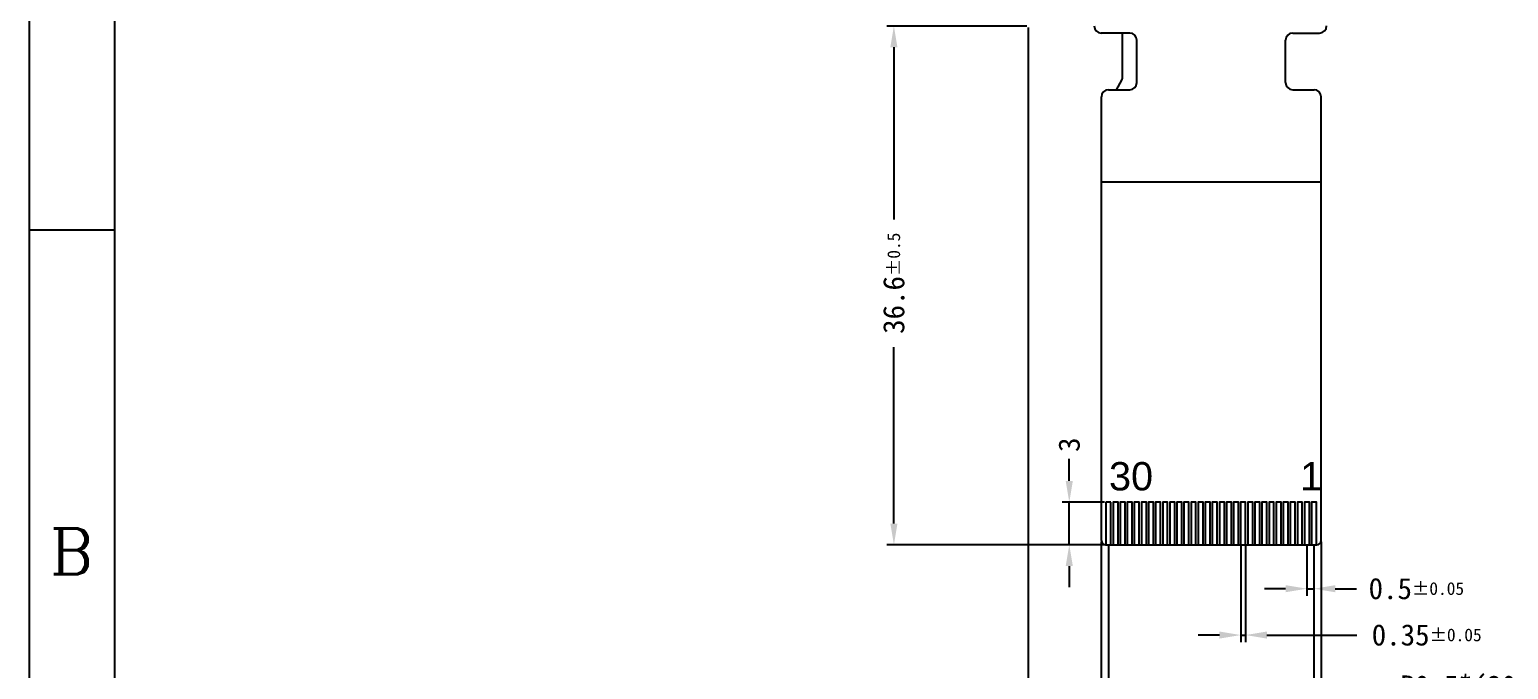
# Model space of a CAD drawing. Header units: millimetres. Extents: x 3292 to 3567, y 1909 to 2104.
# Drawn here: x 3291.9 to 3396.2, y 1975.6 to 2020.7 of the extents above; entities that cross this region are included whole.
import ezdxf

# ---------------------------------------------------------------- set-up
doc = ezdxf.new("R2010")
doc.units = ezdxf.units.MM
for name, color, linetype in [('1-标准图框', 40, 'Continuous'), ('2-BL-FPC', 2, 'Continuous'), ('3-LCD-FPC', 40, 'Continuous')]:
    doc.layers.add(name, color=color, linetype=linetype)
doc.styles.add('ROMANC', font='romanc.shx', dxfattribs={"bigfont": 'gbcbig.shx'})
doc.styles.get("Standard").update_dxf_attribs({"font": 'arial.ttf'})
doc.styles.add('仿宋', font='')
doc.styles.get('仿宋').set_extended_font_data('仿宋_GB2312')
doc.dimstyles.new('_A1.5-公差0.05', dxfattribs={"dimtxt": 1.5, "dimasz": 1.5, "dimexe": 0.5, "dimexo": 0.1, "dimgap": 0.5, "dimtad": 0, "dimdsep": 46, "dimtxsty": '仿宋', "dimcen": 1.5, "dimclrd": 7, "dimclre": 7, "dimclrt": 7, "dimadec": 0, "dimazin": 2, "dimtol": 1, "dimtp": 0.05, "dimtm": 0.05, "dimtfac": 0.6, "dimtmove": 0, "dimatfit": 3, "dimfxl": 1, "dimtolj": 1, "dimarcsym": 0})
doc.dimstyles.new('_A1.5-公差0.5', dxfattribs={"dimtxt": 1.5, "dimasz": 1.5, "dimexe": 0.5, "dimexo": 0.1, "dimgap": 0.5, "dimtad": 0, "dimdsep": 46, "dimtxsty": '仿宋', "dimcen": 1.5, "dimclrd": 7, "dimclre": 7, "dimclrt": 7, "dimadec": 0, "dimazin": 2, "dimtol": 1, "dimtp": 0.5, "dimtm": 0.5, "dimtfac": 0.6, "dimtmove": 0, "dimatfit": 3, "dimfxl": 1, "dimtolj": 1, "dimarcsym": 0})
doc.dimstyles.new('_A1.5-无公差2', dxfattribs={"dimtxt": 1.5, "dimasz": 1.5, "dimexe": 0.5, "dimexo": 0.1, "dimgap": 0.5, "dimtad": 0, "dimdsep": 46, "dimtxsty": '仿宋', "dimcen": 1.5, "dimclrd": 7, "dimclre": 7, "dimclrt": 7, "dimadec": 0, "dimazin": 2, "dimtp": 0.05, "dimtm": 0.05, "dimtfac": 0.6, "dimtmove": 0, "dimatfit": 3, "dimfxl": 1, "dimtolj": 1, "dimarcsym": 0})

# ---------------------------------------------------------------- blocks, each defined once
blk = doc.blocks.new('*D262')
at = {"layer": '3-LCD-FPC', "color": 7, "lineweight": -2, "transparency": 16777216}
for p, q in [((3362.26, 2020.99), (3352.38, 2020.99)), ((3352.88, 2019.49), (3352.88, 2007.34)), ((3352.88, 1985.89), (3352.88, 1998.34)), ((3367.71, 1984.39), (3352.38, 1984.39))]:
    blk.add_line(p, q, dxfattribs=at)
at = {"layer": '3-LCD-FPC', "color": 7, "transparency": 16777216}
for points in [[(3352.63, 2019.49), (3353.13, 2019.49), (3352.88, 2020.99)], [(3352.63, 1985.89), (3353.13, 1985.89), (3352.88, 1984.39)]]:
    blk.add_solid(points, dxfattribs=at)
at = {"layer": 'Defpoints', "color": 0, "transparency": 16777216}
for p in [(3362.36, 2020.99), (3352.88, 1984.39), (3367.81, 1984.39)]:
    blk.add_point(p, dxfattribs=at)
at = {"layer": '3-LCD-FPC', "color": 7, "transparency": 16777216, "insert": (3352.88, 2002.84), "char_height": 1.5, "attachment_point": 5, "rotation": 90, "style": '仿宋'}
blk.add_mtext('\\A1;36.6{\\H0.9;±0.5}', dxfattribs=at)
blk = doc.blocks.new('*D274')
at = {"layer": '3-LCD-FPC', "color": 7, "lineweight": -2, "transparency": 16777216}
for p, q in [((3365.25, 1988.89), (3365.25, 1990.45)), ((3367.74, 1987.39), (3364.75, 1987.39)), ((3365.25, 1984.39), (3365.25, 1987.39)), ((3367.74, 1984.39), (3364.75, 1984.39)), ((3365.25, 1982.89), (3365.25, 1981.39))]:
    blk.add_line(p, q, dxfattribs=at)
at = {"layer": '3-LCD-FPC', "color": 7, "transparency": 16777216}
for points in [[(3365, 1988.89), (3365.5, 1988.89), (3365.25, 1987.39)], [(3365, 1982.89), (3365.5, 1982.89), (3365.25, 1984.39)]]:
    blk.add_solid(points, dxfattribs=at)
at = {"layer": 'Defpoints', "color": 0, "transparency": 16777216}
for p in [(3365.25, 1987.39), (3367.84, 1987.39), (3367.84, 1984.39)]:
    blk.add_point(p, dxfattribs=at)
at = {"layer": '3-LCD-FPC', "color": 7, "transparency": 16777216, "insert": (3365.25, 1991.45), "char_height": 1.5, "attachment_point": 5, "rotation": 90, "style": '仿宋'}
blk.add_mtext('\\A1;3', dxfattribs=at)
blk = doc.blocks.new('*D275')
at = {"layer": '3-LCD-FPC', "color": 7, "lineweight": -2, "transparency": 16777216}
for p, q in [((3368.01, 1984.29), (3368.01, 1973.72)), ((3382.51, 1984.29), (3382.51, 1973.72)), ((3369.51, 1974.22), (3381.01, 1974.22)), ((3382.51, 1974.22), (3385.85, 1974.22))]:
    blk.add_line(p, q, dxfattribs=at)
at = {"layer": '3-LCD-FPC', "color": 7, "transparency": 16777216}
for points in [[(3369.51, 1974.47), (3369.51, 1973.97), (3368.01, 1974.22)], [(3381.01, 1974.47), (3381.01, 1973.97), (3382.51, 1974.22)]]:
    blk.add_solid(points, dxfattribs=at)
at = {"layer": 'Defpoints', "color": 0, "transparency": 16777216}
for p in [(3368.01, 1984.39), (3382.51, 1984.39), (3382.51, 1974.22)]:
    blk.add_point(p, dxfattribs=at)
at = {"layer": '3-LCD-FPC', "color": 7, "transparency": 16777216, "insert": (3398.6, 1974.22), "char_height": 1.5, "attachment_point": 5, "style": '仿宋'}
blk.add_mtext('\\A1;P0.5*(30-1)=14.5{\\H0.9;±0.05}', dxfattribs=at)
blk = doc.blocks.new('*D276')
at = {"layer": '3-LCD-FPC', "color": 7, "lineweight": -2, "transparency": 16777216}
for p, q in [((3382.01, 1984.29), (3382.01, 1980.79)), ((3382.51, 1984.29), (3382.51, 1980.79)), ((3380.51, 1981.29), (3379.01, 1981.29)), ((3382.01, 1981.29), (3382.51, 1981.29)), ((3384.01, 1981.29), (3385.51, 1981.29))]:
    blk.add_line(p, q, dxfattribs=at)
at = {"layer": '3-LCD-FPC', "color": 7, "transparency": 16777216}
for points in [[(3380.51, 1981.54), (3380.51, 1981.04), (3382.01, 1981.29)], [(3384.01, 1981.54), (3384.01, 1981.04), (3382.51, 1981.29)]]:
    blk.add_solid(points, dxfattribs=at)
at = {"layer": 'Defpoints', "color": 0, "transparency": 16777216}
for p in [(3382.01, 1984.39), (3382.51, 1984.39), (3382.01, 1981.29)]:
    blk.add_point(p, dxfattribs=at)
at = {"layer": '3-LCD-FPC', "color": 7, "transparency": 16777216, "insert": (3389.73, 1981.29), "char_height": 1.5, "attachment_point": 5, "style": '仿宋'}
blk.add_mtext('\\A1;0.5{\\H0.9;±0.05}', dxfattribs=at)
blk = doc.blocks.new('*D277')
at = {"layer": '3-LCD-FPC', "color": 7, "lineweight": -2, "transparency": 16777216}
for p, q in [((3377.34, 1984.29), (3377.34, 1977.52)), ((3377.69, 1984.29), (3377.69, 1977.52)), ((3375.84, 1978.02), (3374.34, 1978.02)), ((3377.34, 1978.02), (3377.69, 1978.02)), ((3379.19, 1978.02), (3385.53, 1978.02))]:
    blk.add_line(p, q, dxfattribs=at)
at = {"layer": '3-LCD-FPC', "color": 7, "transparency": 16777216}
for points in [[(3375.84, 1978.27), (3375.84, 1977.77), (3377.34, 1978.02)], [(3379.19, 1978.27), (3379.19, 1977.77), (3377.69, 1978.02)]]:
    blk.add_solid(points, dxfattribs=at)
at = {"layer": 'Defpoints', "color": 0, "transparency": 16777216}
for p in [(3377.34, 1984.39), (3377.69, 1984.39), (3377.69, 1978.02)]:
    blk.add_point(p, dxfattribs=at)
at = {"layer": '3-LCD-FPC', "color": 7, "transparency": 16777216, "insert": (3390.46, 1978.02), "char_height": 1.5, "attachment_point": 5, "style": '仿宋'}
blk.add_mtext('\\A1;0.35{\\H0.9;±0.05}', dxfattribs=at)
blk = doc.blocks.new('*D278')
at = {"layer": '3-LCD-FPC', "color": 7, "lineweight": -2, "transparency": 16777216}
for p, q in [((3367.51, 1984.59), (3367.51, 1970.14)), ((3383.01, 1984.59), (3383.01, 1970.14)), ((3369.01, 1970.64), (3372.62, 1970.64)), ((3381.51, 1970.64), (3377.91, 1970.64))]:
    blk.add_line(p, q, dxfattribs=at)
at = {"layer": '3-LCD-FPC', "color": 7, "transparency": 16777216}
for points in [[(3369.01, 1970.89), (3369.01, 1970.39), (3367.51, 1970.64)], [(3381.51, 1970.89), (3381.51, 1970.39), (3383.01, 1970.64)]]:
    blk.add_solid(points, dxfattribs=at)
at = {"layer": 'Defpoints', "color": 0, "transparency": 16777216}
for p in [(3367.51, 1984.69), (3383.01, 1984.69), (3383.01, 1970.64)]:
    blk.add_point(p, dxfattribs=at)
at = {"layer": '3-LCD-FPC', "color": 7, "transparency": 16777216, "insert": (3375.26, 1970.64), "char_height": 1.5, "attachment_point": 5, "style": '仿宋'}
blk.add_mtext('\\A1;15.5', dxfattribs=at)
blk = doc.blocks.new('*D279')
at = {"layer": '3-LCD-FPC', "color": 7, "lineweight": -2, "transparency": 16777216}
for p, q in [((3362.36, 2020.89), (3362.36, 1970.14)), ((3367.51, 1984.59), (3367.51, 1970.14)), ((3362.36, 1970.64), (3360.86, 1970.64)), ((3366.01, 1970.64), (3363.86, 1970.64))]:
    blk.add_line(p, q, dxfattribs=at)
at = {"layer": '3-LCD-FPC', "color": 7, "transparency": 16777216}
for points in [[(3363.86, 1970.89), (3363.86, 1970.39), (3362.36, 1970.64)], [(3366.01, 1970.89), (3366.01, 1970.39), (3367.51, 1970.64)]]:
    blk.add_solid(points, dxfattribs=at)
at = {"layer": 'Defpoints', "color": 0, "transparency": 16777216}
for p in [(3362.36, 2020.99), (3367.51, 1984.69), (3362.36, 1970.64)]:
    blk.add_point(p, dxfattribs=at)
at = {"layer": '3-LCD-FPC', "color": 7, "transparency": 16777216, "insert": (3356.51, 1970.64), "char_height": 1.5, "attachment_point": 5, "style": '仿宋'}
blk.add_mtext('\\A1;5.15{\\H0.9;±0.5}', dxfattribs=at)

msp = doc.modelspace()

# ---------------------------------------------------------------- linework, layer by layer
at = {"color": 40}
for p, q in [((3368.691, 2016.496), (3368.691, 2016.496)), ((3367.513, 2009.996), (3383.013, 2009.996))]:
    msp.add_line(p, q, dxfattribs=at)
at = {"layer": '1-标准图框', "color": 7}
msp.add_line((3297.939, 2006.591), (3291.914, 2006.591), dxfattribs=at)
for points in [[(3291.914, 2103.919), (3567.215, 2103.919), (3567.215, 1909.262), (3291.914, 1909.262)], [(3297.939, 2097.894), (3561.19, 2097.894), (3561.19, 1915.287), (3297.939, 1915.287)]]:
    msp.add_lwpolyline(points, close=True, dxfattribs=at)
at = {"layer": '2-BL-FPC'}
for p, q in [((3369.012, 2017.416), (3369.012, 2020.496)), ((3368.581, 2016.496), (3368.951, 2017.177))]:
    msp.add_line(p, q, dxfattribs=at)
msp.add_arc((3368.512, 2017.416), 0.5, 331.45207, 0, dxfattribs=at)
at = {"layer": '3-LCD-FPC', "color": 40}
for p, q in [((3369.513, 2020.496), (3367.508, 2020.496)), ((3370.013, 2016.996), (3370.013, 2019.996)), ((3380.513, 2016.996), (3380.513, 2019.996)), ((3381.013, 2020.496), (3382.898, 2020.496)), ((3368.013, 2016.496), (3369.513, 2016.496)), ((3369.513, 2016.496), (3369.513, 2016.496)), ((3381.013, 2016.496), (3381.013, 2016.496)), ((3381.013, 2016.496), (3382.513, 2016.496)), ((3367.513, 1984.686), (3367.513, 2015.996)), ((3383.013, 1984.686), (3383.013, 2015.996)), ((3368.188, 1987.386), (3367.838, 1987.386)), ((3367.838, 1987.386), (3367.838, 1984.386)), ((3368.188, 1984.386), (3368.188, 1987.386)), ((3367.813, 1984.386), (3382.713, 1984.386)), ((3367.838, 1984.386), (3368.188, 1984.386))]:
    msp.add_line(p, q, dxfattribs=at)
for points in [[(3368.338, 1984.386), (3368.688, 1984.386), (3368.688, 1987.386), (3368.338, 1987.386)], [(3368.838, 1984.386), (3369.188, 1984.386), (3369.188, 1987.386), (3368.838, 1987.386)], [(3369.338, 1984.386), (3369.688, 1984.386), (3369.688, 1987.386), (3369.338, 1987.386)], [(3369.838, 1984.386), (3370.188, 1984.386), (3370.188, 1987.386), (3369.838, 1987.386)], [(3370.338, 1984.386), (3370.688, 1984.386), (3370.688, 1987.386), (3370.338, 1987.386)], [(3370.838, 1984.386), (3371.188, 1984.386), (3371.188, 1987.386), (3370.838, 1987.386)], [(3371.338, 1984.386), (3371.688, 1984.386), (3371.688, 1987.386), (3371.338, 1987.386)], [(3371.838, 1984.386), (3372.188, 1984.386), (3372.188, 1987.386), (3371.838, 1987.386)], [(3372.338, 1984.386), (3372.688, 1984.386), (3372.688, 1987.386), (3372.338, 1987.386)], [(3372.838, 1984.386), (3373.188, 1984.386), (3373.188, 1987.386), (3372.838, 1987.386)], [(3373.338, 1984.386), (3373.688, 1984.386), (3373.688, 1987.386), (3373.338, 1987.386)], [(3373.838, 1984.386), (3374.188, 1984.386), (3374.188, 1987.386), (3373.838, 1987.386)], [(3374.338, 1984.386), (3374.688, 1984.386), (3374.688, 1987.386), (3374.338, 1987.386)], [(3374.838, 1984.386), (3375.188, 1984.386), (3375.188, 1987.386), (3374.838, 1987.386)], [(3375.338, 1984.386), (3375.688, 1984.386), (3375.688, 1987.386), (3375.338, 1987.386)], [(3375.838, 1984.386), (3376.188, 1984.386), (3376.188, 1987.386), (3375.838, 1987.386)], [(3376.338, 1984.386), (3376.688, 1984.386), (3376.688, 1987.386), (3376.338, 1987.386)], [(3376.838, 1984.386), (3377.188, 1984.386), (3377.188, 1987.386), (3376.838, 1987.386)], [(3377.338, 1984.386), (3377.688, 1984.386), (3377.688, 1987.386), (3377.338, 1987.386)], [(3377.838, 1984.386), (3378.188, 1984.386), (3378.188, 1987.386), (3377.838, 1987.386)], [(3378.338, 1984.386), (3378.688, 1984.386), (3378.688, 1987.386), (3378.338, 1987.386)], [(3378.838, 1984.386), (3379.188, 1984.386), (3379.188, 1987.386), (3378.838, 1987.386)], [(3379.338, 1984.386), (3379.688, 1984.386), (3379.688, 1987.386), (3379.338, 1987.386)], [(3379.838, 1984.386), (3380.188, 1984.386), (3380.188, 1987.386), (3379.838, 1987.386)], [(3380.338, 1984.386), (3380.688, 1984.386), (3380.688, 1987.386), (3380.338, 1987.386)], [(3380.838, 1984.386), (3381.188, 1984.386), (3381.188, 1987.386), (3380.838, 1987.386)], [(3381.338, 1984.386), (3381.688, 1984.386), (3381.688, 1987.386), (3381.338, 1987.386)], [(3381.838, 1984.386), (3382.188, 1984.386), (3382.188, 1987.386), (3381.838, 1987.386)], [(3382.338, 1984.386), (3382.688, 1984.386), (3382.688, 1987.386), (3382.338, 1987.386)]]:
    msp.add_lwpolyline(points, close=True, dxfattribs=at)
for centre, radius, start, end in [((3367.508, 2020.996), 0.5, 180, 270), ((3382.898, 2020.996), 0.5, 270, 0), ((3369.513, 2019.996), 0.5, 0, 90), ((3381.013, 2019.996), 0.5, 90, 180), ((3368.013, 2015.996), 0.5, 90, 180), ((3369.513, 2016.996), 0.5, 270, 0), ((3381.013, 2016.996), 0.5, 180, 270), ((3382.513, 2015.996), 0.5, 0, 90), ((3367.813, 1984.686), 0.3, 180, 270), ((3382.713, 1984.686), 0.3, 270, 0)]:
    msp.add_arc(centre, radius, start, end, dxfattribs=at)

# ---------------------------------------------------------------- texts
at = {"color": 7, "char_height": 2, "attachment_point": 1}
for s, insert in [('30', (3368.054, 1990.225)), ('1', (3381.529, 1990.225))]:
    msp.add_mtext_dynamic_manual_height_columns(s, width=0.48415, gutter_width=12.5, heights=[0], dxfattribs=dict(at, insert=insert))
at = {"layer": '1-标准图框', "color": 7, "style": 'ROMANC'}
msp.add_text('B', height=3.244, dxfattribs=at).set_placement((3293.349, 1982.304))

# ---------------------------------------------------------------- dimensions: what is measured, and where the dimension line sits
at = {"layer": '3-LCD-FPC', "color": 7}
for base, p1, p2, dimstyle, picture, middle in [((3352.876, 1984.386), (3362.362, 2020.986), (3367.813, 1984.386), '_A1.5-公差0.5', '*D262', (3352.876, 2002.836)), ((3365.253, 1987.386), (3367.838, 1984.386), (3367.838, 1987.386), '_A1.5-无公差2', '*D274', (3365.253, 1991.448))]:
    dim = msp.add_linear_dim(base=base, p1=p1, p2=p2, angle=90, dimstyle=dimstyle, dxfattribs=at)
    dim.commit()
    dim.dimension.update_dxf_attribs({"geometry": picture, "text_midpoint": middle, "dimtype": 160})
dim = msp.add_linear_dim(base=(3362.362, 1970.643), p1=(3367.513, 1984.686), p2=(3362.362, 2020.986), dimstyle='_A1.5-公差0.5', dxfattribs=at)
dim.commit()
dim.dimension.update_dxf_attribs({"geometry": '*D279', "text_midpoint": (3356.505, 1970.643)})
for base, p1, p2, dimstyle, picture, middle in [((3383.013, 1970.643), (3367.513, 1984.686), (3383.013, 1984.686), '_A1.5-无公差2', '*D278', (3375.263, 1970.643)), ((3377.688, 1978.025), (3377.338, 1984.386), (3377.688, 1984.386), '_A1.5-公差0.05', '*D277', (3390.463, 1978.025)), ((3382.013, 1981.288), (3382.513, 1984.386), (3382.013, 1984.386), '_A1.5-公差0.05', '*D276', (3389.728, 1981.288))]:
    dim = msp.add_linear_dim(base=base, p1=p1, p2=p2, dimstyle=dimstyle, dxfattribs=at)
    dim.commit()
    dim.dimension.update_dxf_attribs({"geometry": picture, "text_midpoint": middle, "dimtype": 160})
dim = msp.add_linear_dim(base=(3382.513, 1974.218), p1=(3368.013, 1984.386), p2=(3382.513, 1984.386), text='P0.5*(30-1)=<>', dimstyle='_A1.5-公差0.05', dxfattribs=at)
dim.commit()
dim.dimension.update_dxf_attribs({"geometry": '*D275', "text_midpoint": (3398.596, 1974.218), "dimtype": 160})

doc.saveas('drawing.dxf')
